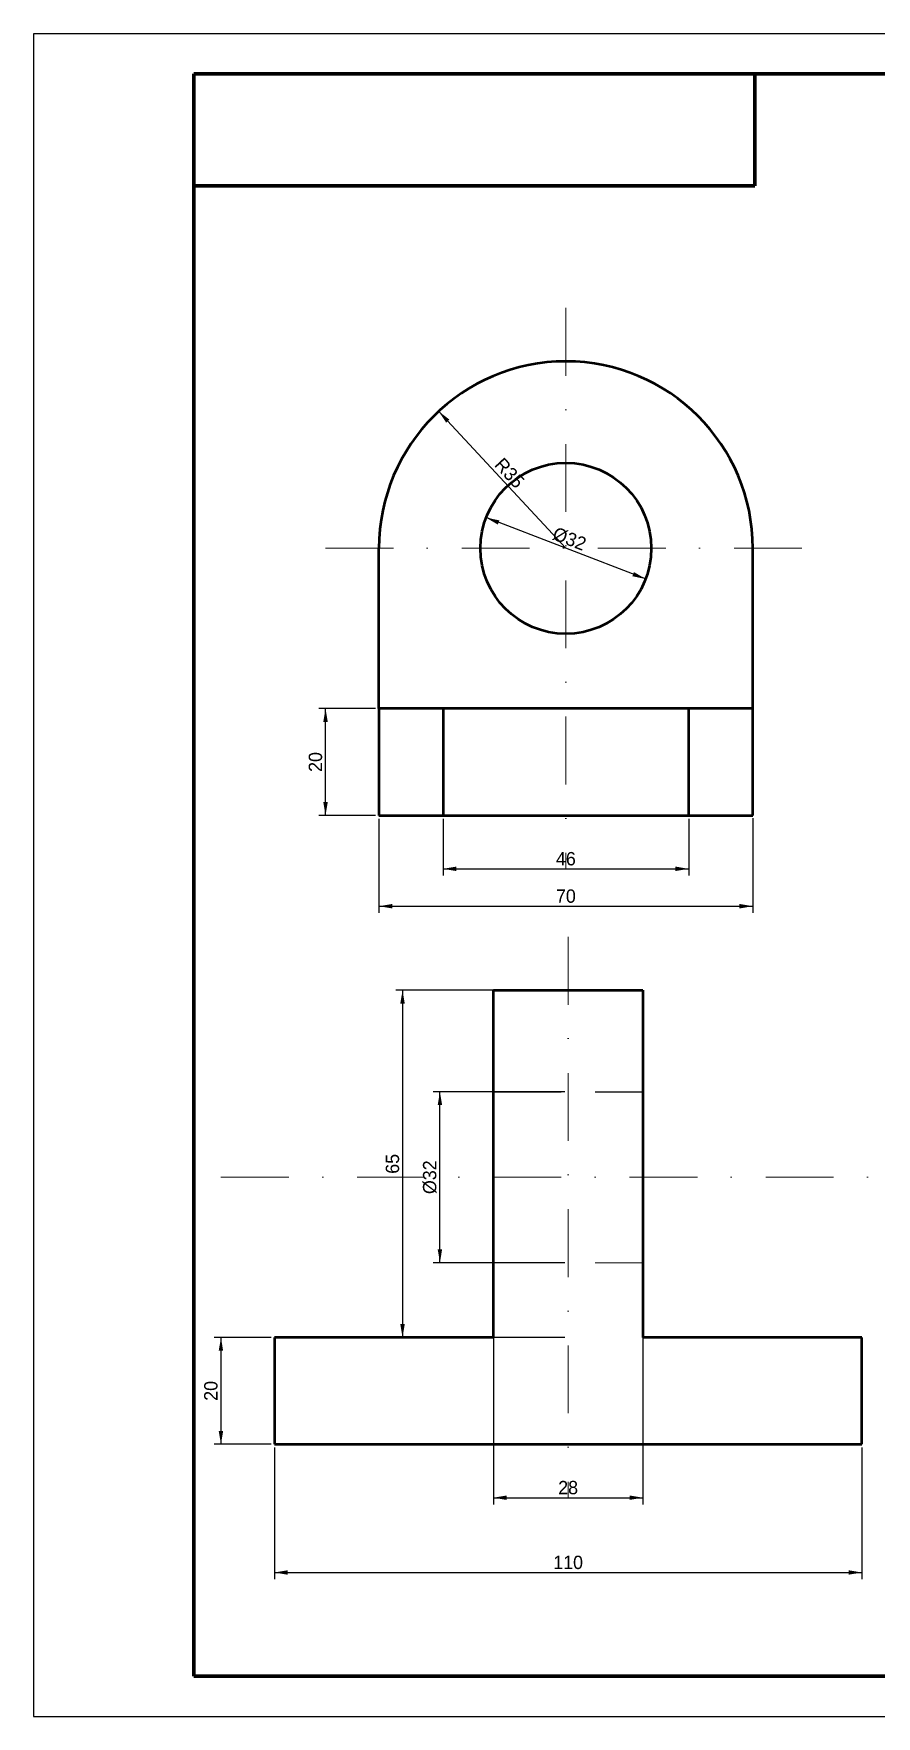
# Model space of a CAD drawing. Extents: x -100 to 346, y -219 to 96.
# Drawn here: x -99.7 to 58.1, y -218.7 to 96.3 of the extents above; entities that cross this region are included whole.
import ezdxf

# ---------------------------------------------------------------- set-up
doc = ezdxf.new("R2010")
doc.units = 0
doc.linetypes.add('DASHDOT', pattern=[25.4, 12.7, -6.35, 0, -6.35])
doc.linetypes.add('DASHED', pattern=[19.05, 12.7, -6.35])
doc.layers.get('0').update_dxf_attribs({"linetype": 'CONTINUOUS', "lineweight": 25})
doc.dimstyles.get("Standard").update_dxf_attribs({"dimtxt": 2.5, "dimasz": 2.5, "dimexe": 1.25, "dimexo": 0.625, "dimtad": 0, "dimtoh": 1, "dimdec": 0, "dimzin": 1, "dimdsep": 46, "dimtxsty": 'Standard', "dimcen": 0.09, "dimazin": 0, "dimtfac": 1, "dimtdec": 4, "dimtofl": 0, "dimtmove": 0, "dimatfit": 3, "dimfxl": 1, "dimtolj": 1, "dimtzin": 0, "dimarcsym": 0})

# ---------------------------------------------------------------- blocks, each defined once
blk = doc.blocks.new('*D1')
at = {"color": 0, "linetype": 'ByBlock', "lineweight": -2}
for p, q in [((-23, -50.62), (-23, -61.25)), ((23, -50.62), (23, -61.25)), ((-23, -60), (23, -60))]:
    blk.add_line(p, q, dxfattribs=at)
for points in [[(-23, -60), (-20.5, -59.58), (-20.5, -60.42)], [(23, -60), (20.5, -60.42), (20.5, -59.58)]]:
    blk.add_solid(points, dxfattribs=at)
at = {"color": 0, "linetype": 'CONTINUOUS', "lineweight": -2, "insert": (0, -58.12), "char_height": 2.5, "width": 3.3333, "attachment_point": 5}
blk.add_mtext('46', dxfattribs=at)
blk = doc.blocks.new('*D2')
at = {"color": 0, "linetype": 'ByBlock', "lineweight": -2}
for p, q in [((-35, -50.62), (-35, -68.25)), ((35, -50.52), (35, -68.25)), ((-35, -67), (35, -67))]:
    blk.add_line(p, q, dxfattribs=at)
for points in [[(-35, -67), (-32.5, -66.58), (-32.5, -67.42)], [(35, -67), (32.5, -67.42), (32.5, -66.58)]]:
    blk.add_solid(points, dxfattribs=at)
at = {"color": 0, "linetype": 'CONTINUOUS', "lineweight": -2, "insert": (0, -65.12), "char_height": 2.5, "width": 3.0556, "attachment_point": 5}
blk.add_mtext('70', dxfattribs=at)
blk = doc.blocks.new('*D3')
at = {"color": 0, "linetype": 'ByBlock', "lineweight": -2}
for p, q in [((-35.62, -30), (-46.25, -30)), ((-45, -50), (-45, -30)), ((-35.62, -50), (-46.25, -50))]:
    blk.add_line(p, q, dxfattribs=at)
for points in [[(-45, -30), (-44.58, -32.5), (-45.42, -32.5)], [(-45, -50), (-45.42, -47.5), (-44.58, -47.5)]]:
    blk.add_solid(points, dxfattribs=at)
at = {"color": 0, "linetype": 'CONTINUOUS', "lineweight": -2, "insert": (-46.88, -40), "char_height": 2.5, "width": 3.0556, "attachment_point": 5, "rotation": 90}
blk.add_mtext('20', dxfattribs=at)
blk = doc.blocks.new('*D4')
at = {"color": 0, "linetype": 'ByBlock', "lineweight": -2}
blk.add_line((14.94, -5.74), (-14.94, 5.74), dxfattribs=at)
for points in [[(-14.94, 5.74), (-12.45, 5.23), (-12.75, 4.45)], [(14.94, -5.74), (12.45, -5.23), (12.75, -4.45)]]:
    blk.add_solid(points, dxfattribs=at)
at = {"color": 0, "linetype": 'CONTINUOUS', "lineweight": -2, "insert": (0.67, 1.75), "char_height": 2.5, "width": 5.5556, "attachment_point": 5, "rotation": 338.9814}
blk.add_mtext('%%C32', dxfattribs=at)
blk = doc.blocks.new('*D5')
at = {"color": 0, "linetype": 'ByBlock', "lineweight": -2}
blk.add_line((0, 0), (-23.82, 25.65), dxfattribs=at)
blk.add_solid([(-23.82, 25.65), (-21.81, 24.1), (-22.42, 23.53)], dxfattribs=at)
at = {"color": 0, "linetype": 'CONTINUOUS', "lineweight": -2, "insert": (-10.54, 14.1), "char_height": 2.5, "width": 5.2778, "attachment_point": 5, "rotation": 312.8852}
blk.add_mtext('R35', dxfattribs=at)
blk = doc.blocks.new('*D6')
at = {"color": 0, "linetype": 'ByBlock', "lineweight": -2}
for p, q in [((-54.58, -168.35), (-54.58, -192.98)), ((55.42, -168.35), (55.42, -192.98)), ((-54.58, -191.73), (55.42, -191.73))]:
    blk.add_line(p, q, dxfattribs=at)
for points in [[(-54.58, -191.73), (-52.08, -191.31), (-52.08, -192.14)], [(55.42, -191.73), (52.92, -192.14), (52.92, -191.31)]]:
    blk.add_solid(points, dxfattribs=at)
at = {"color": 0, "linetype": 'CONTINUOUS', "lineweight": -2, "insert": (0.42, -189.85), "char_height": 2.5, "width": 3.8889, "attachment_point": 5}
blk.add_mtext('110', dxfattribs=at)
blk = doc.blocks.new('*D7')
at = {"color": 0, "linetype": 'ByBlock', "lineweight": -2}
for p, q in [((-13.58, -134.35), (-13.58, -178.98)), ((14.42, -134.35), (14.42, -178.98)), ((-13.58, -177.73), (14.42, -177.73))]:
    blk.add_line(p, q, dxfattribs=at)
for points in [[(-13.58, -177.73), (-11.08, -177.31), (-11.08, -178.14)], [(14.42, -177.73), (11.92, -178.14), (11.92, -177.31)]]:
    blk.add_solid(points, dxfattribs=at)
at = {"color": 0, "linetype": 'CONTINUOUS', "lineweight": -2, "insert": (0.42, -175.85), "char_height": 2.5, "width": 3.0556, "attachment_point": 5}
blk.add_mtext('28', dxfattribs=at)
blk = doc.blocks.new('*D8')
at = {"color": 0, "linetype": 'ByBlock', "lineweight": -2}
for p, q in [((-55.21, -147.73), (-65.83, -147.73)), ((-64.58, -147.73), (-64.58, -167.73)), ((-55.21, -167.73), (-65.83, -167.73))]:
    blk.add_line(p, q, dxfattribs=at)
for points in [[(-64.58, -147.73), (-64.17, -150.23), (-65, -150.23)], [(-64.58, -167.73), (-65, -165.23), (-64.17, -165.23)]]:
    blk.add_solid(points, dxfattribs=at)
at = {"color": 0, "linetype": 'CONTINUOUS', "lineweight": -2, "insert": (-66.46, -157.73), "char_height": 2.5, "width": 3.0556, "attachment_point": 5, "rotation": 90}
blk.add_mtext('20', dxfattribs=at)
blk = doc.blocks.new('*D9')
at = {"color": 0, "linetype": 'ByBlock', "lineweight": -2}
for p, q in [((-0.21, -101.73), (-24.83, -101.73)), ((-23.58, -133.73), (-23.58, -101.73)), ((-0.21, -133.73), (-24.83, -133.73))]:
    blk.add_line(p, q, dxfattribs=at)
for points in [[(-23.58, -101.73), (-23.17, -104.23), (-24, -104.23)], [(-23.58, -133.73), (-24, -131.23), (-23.17, -131.23)]]:
    blk.add_solid(points, dxfattribs=at)
at = {"color": 0, "linetype": 'CONTINUOUS', "lineweight": -2, "insert": (-25.46, -117.73), "char_height": 2.5, "width": 5.5556, "attachment_point": 5, "rotation": 90}
blk.add_mtext('%%C32', dxfattribs=at)
blk = doc.blocks.new('*D10')
at = {"color": 0, "linetype": 'ByBlock', "lineweight": -2}
for p, q in [((-0.21, -82.73), (-31.83, -82.73)), ((-30.58, -82.73), (-30.58, -147.73)), ((-0.21, -147.73), (-31.83, -147.73))]:
    blk.add_line(p, q, dxfattribs=at)
for points in [[(-30.58, -82.73), (-30.17, -85.23), (-31, -85.23)], [(-30.58, -147.73), (-31, -145.23), (-30.17, -145.23)]]:
    blk.add_solid(points, dxfattribs=at)
at = {"color": 0, "linetype": 'CONTINUOUS', "lineweight": -2, "insert": (-32.46, -115.23), "char_height": 2.5, "width": 3.0556, "attachment_point": 5, "rotation": 90}
blk.add_mtext('65', dxfattribs=at)

msp = doc.modelspace()

# ---------------------------------------------------------------- linework, layer by layer
for p, q in [((345.85, 96.34), (-99.65, 96.34)), ((-99.65, 96.34), (-99.65, -218.66)), ((-35, -30), (35, -30)), ((-99.65, -218.66), (-99.65, -218.66)), ((-99.65, -218.66), (-99.65, -218.66)), ((-99.65, -218.66), (-99.65, -218.66)), ((-99.65, -218.66), (-99.65, -218.66)), ((-99.65, -218.66), (345.85, -218.66))]:
    msp.add_line(p, q)
at = {"lineweight": 70}
for p, q in [((338.35, 88.84), (-69.65, 88.84)), ((-69.65, 88.84), (-69.65, -211.16)), ((35.35, 88.84), (35.35, 67.84)), ((35.35, 67.84), (-69.65, 67.84)), ((-69.65, -211.16), (338.35, -211.16))]:
    msp.add_line(p, q, dxfattribs=at)
at = {"linetype": 'DASHDOT', "lineweight": 15}
msp.add_line((0, 45), (0, -60), dxfattribs=at)
at = {"linetype": 'DASHDOT', "lineweight": 18}
for p, q in [((-45, 0), (45, 0)), ((0.42, -72.73), (0.42, -177.73)), ((-64.58, -117.73), (65.42, -117.73))]:
    msp.add_line(p, q, dxfattribs=at)
at = {"linetype": 'CONTINUOUS', "lineweight": 50}
for p, q in [((-35, -30), (-35, 0)), ((35, -30), (35, 0)), ((35, -30), (-35, -30)), ((-35, -30), (-35, -50)), ((-23, -30), (-23, -50)), ((23, -50), (23, -30)), ((35, -50), (35, -30)), ((-35, -50), (35, -50)), ((-13.58, -147.73), (-13.58, -82.73)), ((-13.58, -82.73), (14.42, -82.73)), ((14.42, -82.73), (14.42, -147.73)), ((-54.58, -147.73), (-54.58, -167.73)), ((55.42, -167.73), (55.42, -147.73)), ((-54.58, -167.73), (55.42, -167.73))]:
    msp.add_line(p, q, dxfattribs=at)
at = {"linetype": 'DASHED', "lineweight": 25}
msp.add_line((-13.58, -101.73), (14.42, -101.73), dxfattribs=at)
at = {"linetype": 'DASHED', "lineweight": 18}
msp.add_line((-13.58, -133.73), (14.42, -133.73), dxfattribs=at)
at = {"color": 7, "linetype": 'CONTINUOUS', "lineweight": 50}
for p, q in [((-13.58, -147.73), (-54.58, -147.73)), ((55.42, -147.73), (14.42, -147.73))]:
    msp.add_line(p, q, dxfattribs=at)
at = {"color": 7, "linetype": 'CONTINUOUS', "lineweight": 18}
msp.add_line((-13.58, -147.73), (-31.83, -147.73), dxfattribs=at)
at = {"lineweight": 50}
msp.add_circle((0, 0), 16, dxfattribs=at)
at = {"color": 7, "linetype": 'CONTINUOUS', "lineweight": 50}
msp.add_arc((0, 0), 35, 0, 180, dxfattribs=at)

# ---------------------------------------------------------------- dimensions: what is measured, and where the dimension line sits
at = {"lineweight": 18}
dim = msp.add_radius_dim(center=(0, 0), mpoint=(-23.82, 25.65), text='R<>', dimstyle='Standard', dxfattribs=at)
dim.commit()
dim.dimension.update_dxf_attribs({"geometry": '*D5', "text_midpoint": (-10.54, 14.1)})
dim = msp.add_diameter_dim_2p(p1=(14.94, -5.74), p2=(-14.94, 5.74), text='%%C<>', dimstyle='Standard', dxfattribs=at)
dim.commit()
dim.dimension.update_dxf_attribs({"geometry": '*D4', "text_midpoint": (0.67, 1.75)})
for base, p1, p2, picture, middle in [((-45, -30), (-35, -50), (-35, -30), '*D3', (-46.88, -40)), ((-30.58, -147.73), (0.42, -82.73), (0.42, -147.73), '*D10', (-32.46, -115.23)), ((-64.58, -167.73), (-54.58, -147.73), (-54.58, -167.73), '*D8', (-66.46, -157.73))]:
    dim = msp.add_linear_dim(base=base, p1=p1, p2=p2, angle=90, dimstyle='Standard', dxfattribs=at)
    dim.commit()
    dim.dimension.update_dxf_attribs({"geometry": picture, "text_midpoint": middle})
for base, p1, p2, picture, middle in [((35, -67), (-35, -50), (35, -49.89), '*D2', (0, -65.12)), ((23, -60), (-23, -50), (23, -50), '*D1', (0, -58.12)), ((14.42, -177.73), (-13.58, -133.73), (14.42, -133.73), '*D7', (0.42, -175.85)), ((55.42, -191.73), (-54.58, -167.73), (55.42, -167.73), '*D6', (0.42, -189.85))]:
    dim = msp.add_linear_dim(base=base, p1=p1, p2=p2, dimstyle='Standard', dxfattribs=at)
    dim.commit()
    dim.dimension.update_dxf_attribs({"geometry": picture, "text_midpoint": middle})
dim = msp.add_linear_dim(base=(-23.58, -101.73), p1=(0.42, -133.73), p2=(0.42, -101.73), angle=90, text='%%C<>', dimstyle='Standard', dxfattribs=at)
dim.commit()
dim.dimension.update_dxf_attribs({"geometry": '*D9', "text_midpoint": (-25.46, -117.73)})

doc.saveas('drawing.dxf')
